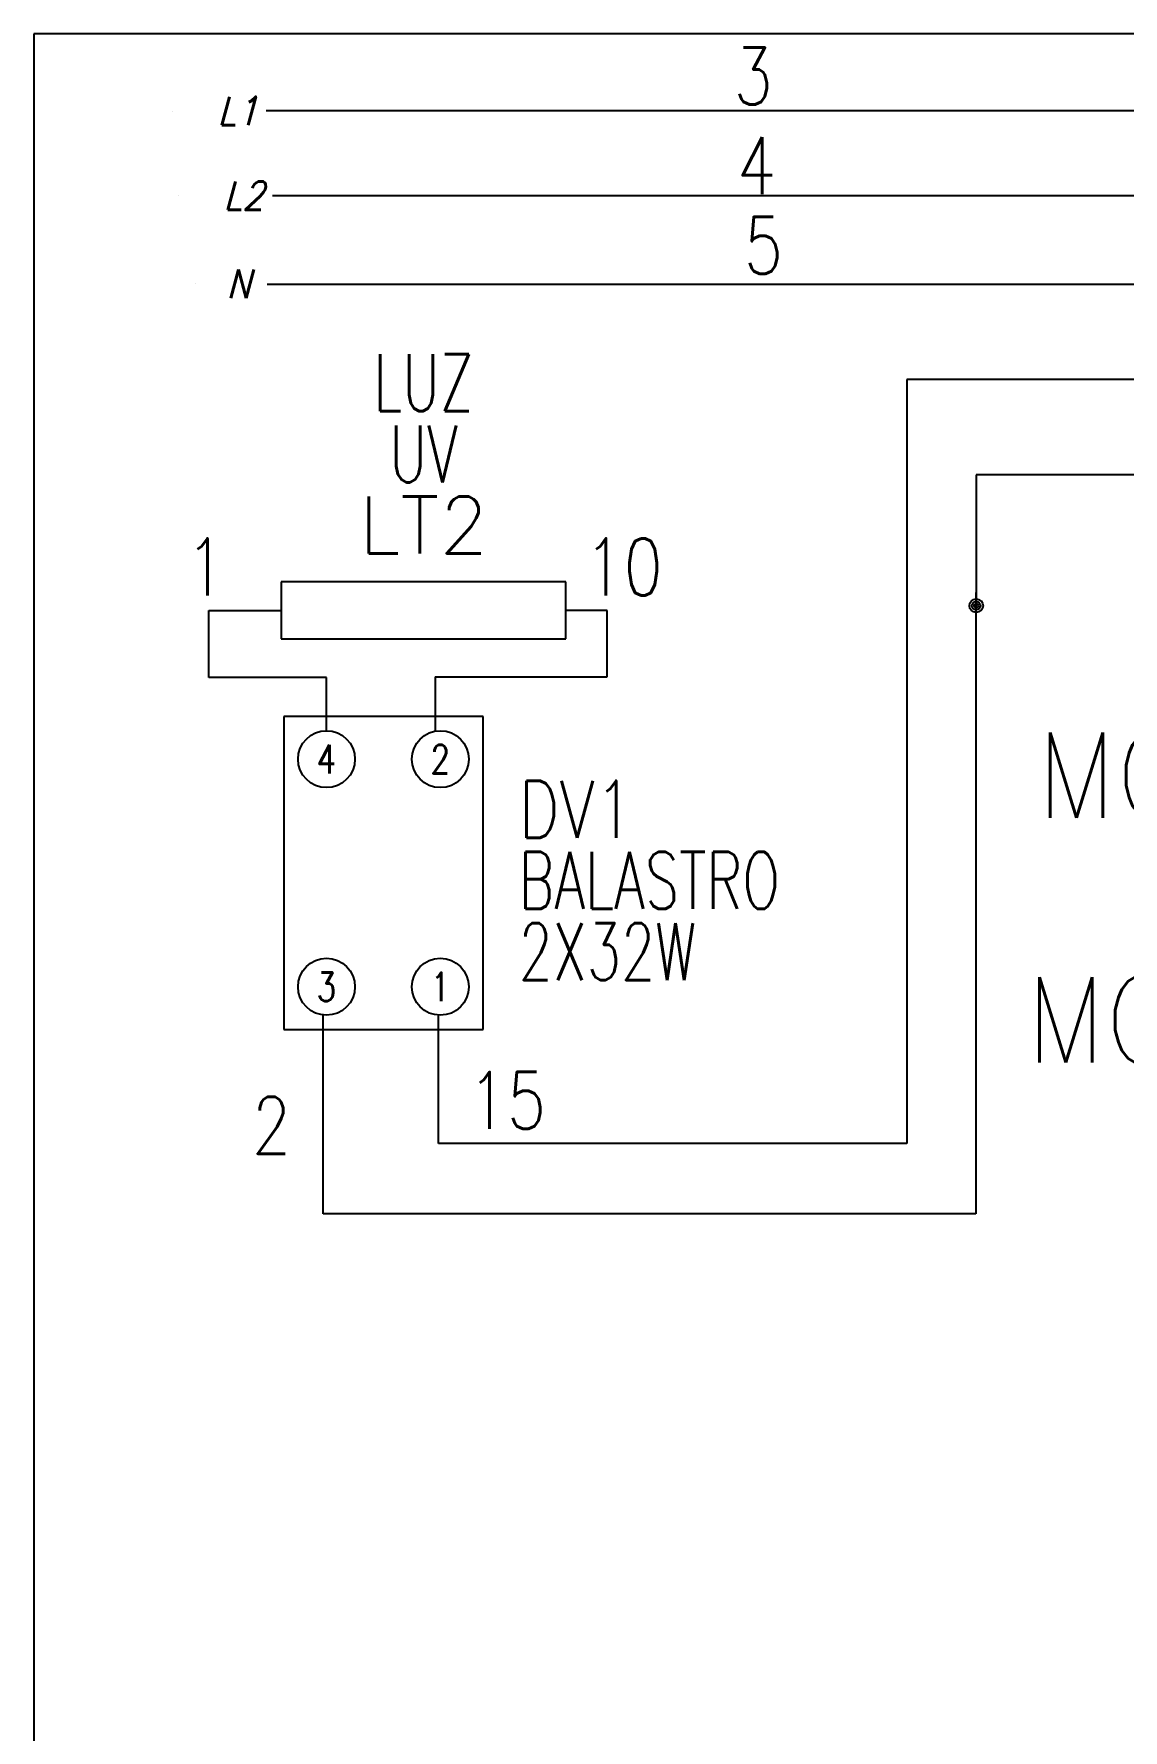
# Model space of a CAD drawing. Header units: inches. Extents: x 15 to 148, y 10 to 111.
# Drawn here: x 126.91 to 131.69, y 103.31 to 110.76 of the extents above; entities that cross this region are included whole.
import ezdxf
from ezdxf.enums import TextEntityAlignment as Align

# ---------------------------------------------------------------- set-up
doc = ezdxf.new("R2010")
doc.units = ezdxf.units.IN
doc.header["$MEASUREMENT"] = 0
for name, color, linetype in [('BLK_12AWG', 7, 'Continuous'), ('DESC', 1, 'Continuous'), ('MISC', 250, 'Continuous'), ('SYMS', 7, 'Continuous'), ('TAGS', 250, 'Continuous'), ('TERMS', 250, 'Continuous'), ('WIREFIXED', 7, 'Continuous')]:
    doc.layers.add(name, color=color, linetype=linetype)
doc.styles.add('WD', font='romans.shx')

# ---------------------------------------------------------------- blocks, each defined once
blk = doc.blocks.new('HT0_LGENERIC')
at = {"style": 'WD', "oblique": 15, "width": 0.9}
blk.add_attdef('COLOR', text='', height=0.125, dxfattribs=at).set_placement((0, 0), align=Align.MIDDLE_CENTER)
at = {"color": 7, "style": 'WD'}
for tag, p in [('X4_TINY_DOT_DONT_REMOVE', (-0.125, 0)), ('X1_TINY_DOT_DONT_REMOVE', (0.125, 0))]:
    blk.add_attdef(tag, p, '', height=0.0001, dxfattribs=at)
at = {"style": 'WD', "flags": 1}
for tag, p in [('X4TERM01', (-0.125, 0)), ('X1TERM01', (0.125, 0))]:
    blk.add_attdef(tag, p, '', height=0.01, dxfattribs=at)
blk = doc.blocks.new('VMO12')
blk.add_circle((0, 0), 0.1875)
at = {"style": 'WD'}
for tag, p, width in [('INST', (0.318, 0.2634), 0.7), ('LOC', (0.318, 0.0938), 0.7), ('TAG1', (0.3125, -0.0789), 0.9), ('DESC1', (0.3135, -0.268), 0.9), ('DESC2', (0.3135, -0.4243), 0.9), ('DESC3', (0.3135, -0.5805), 0.9), ('RATING3', (0.3135, -0.7368), 0.8), ('RATING4', (0.3135, -0.893), 0.8), ('WDTAGALT', (0.3125, -1.0625), 0.7)]:
    blk.add_attdef(tag, p, '', height=0.125, dxfattribs=dict(at, width=width))
at = {"linetype": 'Continuous', "style": 'WD', "flags": 8}
for tag, p in [('TERM01', (-0.0312, 0.2125)), ('TERM03', (-0.2188, -0.1351))]:
    blk.add_attdef(tag, text='', height=0.125, dxfattribs=at).set_placement(p, align=Align.RIGHT)
at = {"color": 7, "style": 'WD', "flags": 1}
for tag, p in [('X2TERM01', (0, 0.1875)), ('X8TERM02', (0, -0.1875))]:
    blk.add_attdef(tag, p, '', height=0.0125, dxfattribs=at)
at = {"style": 'WD', "flags": 9}
blk.add_attdef('FAMILY', text='', height=0.01, dxfattribs=at).set_placement((-0.0053, 0.1698), align=Align.CENTER)
at = {"linetype": 'Continuous', "style": 'WD', "flags": 1}
for tag, p in [('CAT', (0, 0.1593)), ('MFG', (0, 0.1404))]:
    blk.add_attdef(tag, text='', height=0.01, dxfattribs=at).set_placement(p, align=Align.MIDDLE)
at = {"style": 'WD', "width": 0.8}
blk.add_attdef('RATING1', text='', height=0.125, dxfattribs=at).set_placement((0, 0), align=Align.CENTER)
at = {"linetype": 'Continuous', "style": 'WD', "flags": 9}
blk.add_attdef('ASSYCODE', text='', height=0.01, dxfattribs=at).set_placement((0, 0.125), align=Align.CENTER)
at = {"style": 'WD', "width": 0.8}
blk.add_attdef('RATING2', text='', height=0.125, dxfattribs=at).set_placement((0, -0.0165), align=Align.TOP_CENTER)
at = {"style": 'WD', "flags": 1}
blk.add_attdef('X0TERM03', (-0.1384, -0.1265), '', height=0.0125, dxfattribs=at)
at = {"linetype": 'Continuous', "style": 'WD', "flags": 8}
blk.add_attdef('TERM02', text='', height=0.125, dxfattribs=at).set_placement((-0.0312, -0.2094), align=Align.TOP_RIGHT)
blk = doc.blocks.new('WD_WNH')
at = {"linetype": 'Continuous', "style": 'WD', "width": 0.8}
blk.add_attdef('WIRENO', text='', height=0.125, dxfattribs=at).set_placement((0, 0.0625), align=Align.CENTER)
at = {"style": 'WD', "flags": 1}
for tag, p in [('W01USER', (0, 0.0781)), ('W02USER', (0, 0.0703)), ('W03USER', (0, 0.0625)), ('W04USER', (0, 0.0547)), ('W05USER', (0, 0.0469)), ('W06USER', (0, 0.0391)), ('W07USER', (0, 0.0312)), ('W08USER', (0, 0.0234)), ('W09USER', (0, 0.0156)), ('W10USER', (0, 0.0078))]:
    blk.add_attdef(tag, text='', height=0.005, dxfattribs=at).set_placement(p, align=Align.CENTER)
blk = doc.blocks.new('VDV1TFL')
for p, q in [((-0.3438, 0.3438), (-0.3438, -0.3438)), ((0.0938, 0.3438), (-0.3438, 0.3438)), ((0.0938, -0.3438), (0.0938, 0.3438)), ((-0.3438, -0.3438), (0.0938, -0.3438))]:
    blk.add_line(p, q)
for centre in [(-0.25, 0.25), (0, 0.25), (-0.25, -0.25), (0, -0.25)]:
    blk.add_circle(centre, 0.0625)
at = {"style": 'WD', "width": 0.7}
for tag, p in [('INST', (-0.1195, 0.5446)), ('LOC', (-0.1195, 0.375)), ('RATING2', (-0.125, -0.1562))]:
    blk.add_attdef(tag, text='', height=0.125, dxfattribs=at).set_placement(p, align=Align.CENTER)
at = {"style": 'WD', "flags": 1}
for tag, p in [('X2TERM04', (-0.25, 0.3125)), ('X2TERM02', (0, 0.3125)), ('X4TERM04', (-0.3125, 0.25)), ('X1TERM02', (0.0625, 0.25)), ('X4TERM03', (-0.3125, -0.25)), ('X1TERM01', (0.0625, -0.25)), ('X8TERM03', (-0.25, -0.3125)), ('X8TERM01', (0, -0.3125))]:
    blk.add_attdef(tag, p, '', height=0.0125, dxfattribs=at)
at = {"linetype": 'Continuous', "style": 'WD', "width": 0.8, "flags": 8}
for tag, p in [('TERM04', (-0.25, 0.25)), ('TERM02', (0, 0.25)), ('TERM03', (-0.25, -0.25)), ('TERM01', (0, -0.25))]:
    blk.add_attdef(tag, text='', height=0.0625, dxfattribs=at).set_placement(p, align=Align.MIDDLE)
at = {"style": 'WD'}
for tag, p, width in [('TAG1', (0.1719, 0.0774), 0.8), ('DESC1', (0.1719, -0.0789), 0.7), ('DESC2', (0.1719, -0.2351), 0.7), ('XREF', (0.1719, -0.3914), 0.7)]:
    blk.add_attdef(tag, p, '', height=0.125, dxfattribs=dict(at, width=width))
at = {"style": 'WD', "width": 0.7}
blk.add_attdef('RATING1', text='', height=0.125, dxfattribs=at).set_placement((-0.125, 0.0625), align=Align.MIDDLE)
at = {"style": 'WD', "flags": 9}
blk.add_attdef('FAMILY', text='', height=0.01, dxfattribs=at).set_placement((-0.1303, -0.0802), align=Align.CENTER)
at = {"linetype": 'Continuous', "style": 'WD', "flags": 1}
for tag, p in [('MFG', (-0.125, -0.1096)), ('CAT', (-0.125, -0.0907))]:
    blk.add_attdef(tag, text='', height=0.01, dxfattribs=at).set_placement(p, align=Align.MIDDLE)
at = {"linetype": 'Continuous', "style": 'WD', "flags": 9}
blk.add_attdef('ASSYCODE', text='', height=0.01, dxfattribs=at).set_placement((-0.125, -0.125), align=Align.CENTER)
blk = doc.blocks.new('HLT1ENC')
for p, q in [((-0.3125, 0.0625), (-0.3125, -0.0625)), ((0.3125, 0.0625), (-0.3125, 0.0625)), ((0.3125, -0.0625), (0.3125, 0.0625)), ((-0.3125, -0.0625), (0.3125, -0.0625))]:
    blk.add_line(p, q)
at = {"style": 'WD', "width": 0.7}
for tag, p in [('INST', (0, 0.7633)), ('LOC', (0, 0.5937)), ('DESC1', (0, 0.4375)), ('DESC2', (0, 0.2812))]:
    blk.add_attdef(tag, text='', height=0.125, dxfattribs=at).set_placement(p, align=Align.CENTER)
at = {"style": 'WD'}
blk.add_attdef('TAG1', text='', height=0.125, dxfattribs=at).set_placement((0, 0.125), align=Align.CENTER)
for tag, p, height, flags in [('FAMILY', (0.3297, 0.1523), 0.01, 9), ('X4TERM01', (-0.3125, 0), 0.0125, 1), ('X1TERM02', (0.3125, 0), 0.0125, 1)]:
    blk.add_attdef(tag, p, '', height=height, dxfattribs=dict(at, flags=flags))
at = {"linetype": 'Continuous', "style": 'WD', "flags": 9}
for tag, p in [('CAT', (0.3547, 0.1082)), ('ASSYCODE', (0.355, 0.0714)), ('MFG', (0.3528, 0.0887))]:
    blk.add_attdef(tag, text='', height=0.01, dxfattribs=at).set_placement(p, align=Align.CENTER)
at = {"linetype": 'Continuous', "style": 'WD', "flags": 8}
blk.add_attdef('TERM01', text='', height=0.125, dxfattribs=at).set_placement((-0.4062, -0.0314), align=Align.TOP_RIGHT)
blk.add_attdef('TERM02', text='', height=0.125, dxfattribs=at).set_placement((0.4062, -0.0314), align=Align.TOP_LEFT)
blk = doc.blocks.new('WD_WNV')
at = {"style": 'WD', "flags": 1}
for tag, p in [('W01USER', (-0.0625, 0.0938)), ('W02USER', (-0.0625, 0.0859)), ('W03USER', (-0.0625, 0.0781)), ('W04USER', (-0.0625, 0.0703)), ('W05USER', (-0.0625, 0.0625)), ('W06USER', (-0.0625, 0.0547)), ('W07USER', (-0.0625, 0.0469)), ('W08USER', (-0.0625, 0.0391)), ('W09USER', (-0.0625, 0.0312)), ('W10USER', (-0.0625, 0.0234))]:
    blk.add_attdef(tag, text='', height=0.005, dxfattribs=at).set_placement(p, align=Align.CENTER)
at = {"linetype": 'Continuous', "style": 'WD', "width": 0.8}
blk.add_attdef('WIRENO', text='', height=0.125, dxfattribs=at).set_placement((-0.05, 0), align=Align.MIDDLE_RIGHT)
blk = doc.blocks.new('WDDOT')
for radius in [0.03, 0.0187, 0.00929]:
    blk.add_circle((0, 0), radius)

msp = doc.modelspace()

# ---------------------------------------------------------------- linework, layer by layer
at = {"color": 7, "linetype": 'Continuous'}
for p, q in [((147.6602, 110.7588), (126.9102, 110.7588)), ((126.9102, 110.7588), (126.9102, 94.5738))]:
    msp.add_line(p, q, dxfattribs=at)
at = {"layer": 'BLK_12AWG'}
for p, q in [((127.9305, 110.4219), (132.1386, 110.4219)), ((127.9575, 110.0484), (132.1254, 110.0484)), ((127.9343, 109.6595), (132.1612, 109.6595)), ((135.7443, 109.2408), (130.7439, 109.2408)), ((130.7439, 109.2408), (130.7439, 108.6913)), ((135.397, 108.8219), (131.0494, 108.8219)), ((131.0494, 108.8219), (131.0494, 108.2473)), ((130.7439, 108.6913), (130.7439, 105.8849)), ((131.048, 108.3046), (131.048, 105.5766)), ((127.6785, 107.9319), (127.6785, 108.2266)), ((127.6785, 108.2266), (127.9967, 108.2266)), ((129.4285, 108.2266), (129.2467, 108.2266)), ((129.4285, 107.9354), (129.4285, 108.2266)), ((128.1953, 107.9319), (127.6785, 107.9319)), ((128.1953, 107.6983), (128.1953, 107.9319)), ((128.6723, 107.9354), (128.6723, 107.6983)), ((128.6723, 107.9354), (129.4285, 107.9354)), ((128.1809, 105.5766), (128.1809, 106.4483)), ((128.6873, 105.8849), (128.6873, 106.4483)), ((130.7439, 105.8849), (128.6873, 105.8849)), ((131.048, 105.5766), (128.1809, 105.5766))]:
    msp.add_line(p, q, dxfattribs=at)

# ---------------------------------------------------------------- block references
at = {"layer": 'SYMS'}
ref = msp.add_blockref('HT0_LGENERIC', (127.8055, 110.42), dxfattribs=at)
ref.add_attrib('X1_TINY_DOT_DONT_REMOVE', '.', (128.105, 110.42), dxfattribs={"layer": 'MISC', "color": 7, "height": 0.0001, "style": 'WD'})
ref.add_attrib('X4_TINY_DOT_DONT_REMOVE', '.', (127.5171, 110.42), dxfattribs={"layer": 'MISC', "color": 7, "height": 0.0001, "style": 'WD'})
ref.add_attrib('COLOR', 'L1', dxfattribs={"layer": 'MISC', "height": 0.125, "style": 'WD', "oblique": 15, "width": 0.9}).set_placement((127.8055, 110.42), align=Align.MIDDLE_CENTER)
ref = msp.add_blockref('HT0_LGENERIC', (127.8325, 110.0484), dxfattribs=at)
ref.add_attrib('X1_TINY_DOT_DONT_REMOVE', '.', (128.1321, 110.0484), dxfattribs={"layer": 'MISC', "color": 7, "height": 0.0001, "style": 'WD'})
ref.add_attrib('X4_TINY_DOT_DONT_REMOVE', '.', (127.5441, 110.0484), dxfattribs={"layer": 'MISC', "color": 7, "height": 0.0001, "style": 'WD'})
ref.add_attrib('COLOR', 'L2', dxfattribs={"layer": 'MISC', "height": 0.125, "style": 'WD', "oblique": 15, "width": 0.9}).set_placement((127.8325, 110.0484), align=Align.MIDDLE_CENTER)
ref = msp.add_blockref('HT0_LGENERIC', (127.8093, 109.6608), dxfattribs=at)
ref.add_attrib('X1_TINY_DOT_DONT_REMOVE', '.', (128.0204, 109.6608), dxfattribs={"layer": 'MISC', "color": 7, "height": 0.0001, "style": 'WD'})
ref.add_attrib('X4_TINY_DOT_DONT_REMOVE', '.', (127.62, 109.6608), dxfattribs={"layer": 'MISC', "color": 7, "height": 0.0001, "style": 'WD'})
ref.add_attrib('COLOR', 'N', dxfattribs={"layer": 'MISC', "height": 0.125, "style": 'WD', "oblique": 15, "width": 0.9}).set_placement((127.8093, 109.6608), align=Align.MIDDLE_CENTER)
ref = msp.add_blockref('HLT1ENC', (128.6217, 108.2266), dxfattribs=dict(at, xscale=2, yscale=2, zscale=2))
ref.add_attrib('DESC2', 'UV', dxfattribs={"layer": 'DESC', "height": 0.25, "style": 'WD', "width": 0.7}).set_placement((128.6217, 108.7891), align=Align.CENTER)
ref.add_attrib('DESC1', 'LUZ', dxfattribs={"layer": 'DESC', "height": 0.25, "style": 'WD', "width": 0.7}).set_placement((128.6217, 109.1016), align=Align.CENTER)
ref.add_attrib('TAG1', 'LT2', dxfattribs={"layer": 'TAGS', "height": 0.25, "style": 'WD'}).set_placement((128.6217, 108.4766), align=Align.CENTER)
msp.add_blockref('WDDOT', (131.0494, 108.2473), dxfattribs=at)
ref = msp.add_blockref('VDV1TFL', (128.6953, 107.0733), dxfattribs=dict(at, xscale=2, yscale=2, zscale=2))
ref.add_attrib('TERM03', '3', dxfattribs={"layer": 'TERMS', "linetype": 'Continuous', "height": 0.125, "style": 'WD', "width": 0.8, "flags": 8}).set_placement((128.1953, 106.5733), align=Align.MIDDLE)
ref.add_attrib('DESC1', 'BALASTRO', (129.039, 106.9155), dxfattribs={"layer": 'DESC', "height": 0.25, "style": 'WD', "width": 0.7})
ref.add_attrib('DESC2', '2X32W', (129.039, 106.603), dxfattribs={"layer": 'DESC', "height": 0.25, "style": 'WD', "width": 0.7})
ref.add_attrib('TERM04', '4', dxfattribs={"layer": 'TERMS', "linetype": 'Continuous', "height": 0.125, "style": 'WD', "width": 0.8, "flags": 8}).set_placement((128.1953, 107.5733), align=Align.MIDDLE)
ref.add_attrib('TERM02', '2', dxfattribs={"layer": 'TERMS', "linetype": 'Continuous', "height": 0.125, "style": 'WD', "width": 0.8, "flags": 8}).set_placement((128.6953, 107.5733), align=Align.MIDDLE)
ref.add_attrib('TERM01', '1', dxfattribs={"layer": 'TERMS', "linetype": 'Continuous', "height": 0.125, "style": 'WD', "width": 0.8, "flags": 8}).set_placement((128.6953, 106.5733), align=Align.MIDDLE)
ref.add_attrib('TAG1', 'DV1', (129.039, 107.228), dxfattribs={"layer": 'TAGS', "height": 0.25, "style": 'WD', "width": 0.8})
ref = msp.add_blockref('VMO12', (133.0859, 107.1945), dxfattribs=dict(at, xscale=3, yscale=3, zscale=3))
ref.add_attrib('RATING2', 'HP', dxfattribs={"layer": 'MISC', "height": 0.375, "style": 'WD', "width": 0.8}).set_placement((133.0859, 107.145), align=Align.TOP_CENTER)
ref.add_attrib('DESC1', 'MOTOR', (131.269, 106.2402), dxfattribs={"layer": 'DESC', "height": 0.375, "style": 'WD', "width": 0.9})
ref.add_attrib('TAG1', 'MOT1', (131.3168, 107.3151), dxfattribs={"layer": 'TAGS', "height": 0.375, "style": 'WD', "width": 0.9})
at = {"layer": 'WIREFIXED'}
ref = msp.add_blockref('WD_WNH', (130.07, 110.3235), dxfattribs=dict(at, xscale=2, yscale=2, zscale=2))
ref.add_attrib('WIRENOF', '3', dxfattribs={"linetype": 'Continuous', "height": 0.25, "style": 'WD', "width": 0.8}).set_placement((130.07, 110.4485), align=Align.CENTER)
ref = msp.add_blockref('WD_WNH', (130.0839, 109.93), dxfattribs=dict(at, xscale=2, yscale=2, zscale=2))
ref.add_attrib('WIRENOF', '4', dxfattribs={"linetype": 'Continuous', "height": 0.25, "style": 'WD', "width": 0.8}).set_placement((130.0839, 110.055), align=Align.CENTER)
ref = msp.add_blockref('WD_WNH', (130.1152, 109.58), dxfattribs=dict(at, xscale=2, yscale=2, zscale=2))
ref.add_attrib('WIRENOF', '5', dxfattribs={"linetype": 'Continuous', "height": 0.25, "style": 'WD', "width": 0.8}).set_placement((130.1152, 109.705), align=Align.CENTER)
ref = msp.add_blockref('WD_WNV', (127.8491, 108.4175), dxfattribs=dict(at, xscale=2, yscale=2, zscale=2))
ref.add_attrib('WIRENOF', '1', dxfattribs={"linetype": 'Continuous', "height": 0.25, "style": 'WD', "width": 0.8}).set_placement((127.7491, 108.4175), align=Align.MIDDLE_RIGHT)
ref = msp.add_blockref('WD_WNH', (129.5002, 108.6675), dxfattribs=dict(at, xscale=2, yscale=2, zscale=2))
ref.add_attrib('WIRENOF', '10', dxfattribs={"linetype": 'Continuous', "height": 0.25, "style": 'WD', "width": 0.8}).set_placement((129.5002, 108.5425), align=Align.TOP_CENTER)
ref = msp.add_blockref('WD_WNV', (129.2602, 106.0747), dxfattribs=dict(at, xscale=2, yscale=2, zscale=2))
ref.add_attrib('WIRENOF', '15', dxfattribs={"linetype": 'Continuous', "height": 0.25, "style": 'WD', "width": 0.8}).set_placement((129.1602, 106.0747), align=Align.MIDDLE_RIGHT)
ref = msp.add_blockref('WD_WNV', (128.1391, 105.9647), dxfattribs=dict(at, xscale=2, yscale=2, zscale=2))
ref.add_attrib('WIRENOF', '2', dxfattribs={"linetype": 'Continuous', "height": 0.25, "style": 'WD', "width": 0.8}).set_placement((128.0391, 105.9647), align=Align.MIDDLE_RIGHT)

doc.saveas('drawing.dxf')
